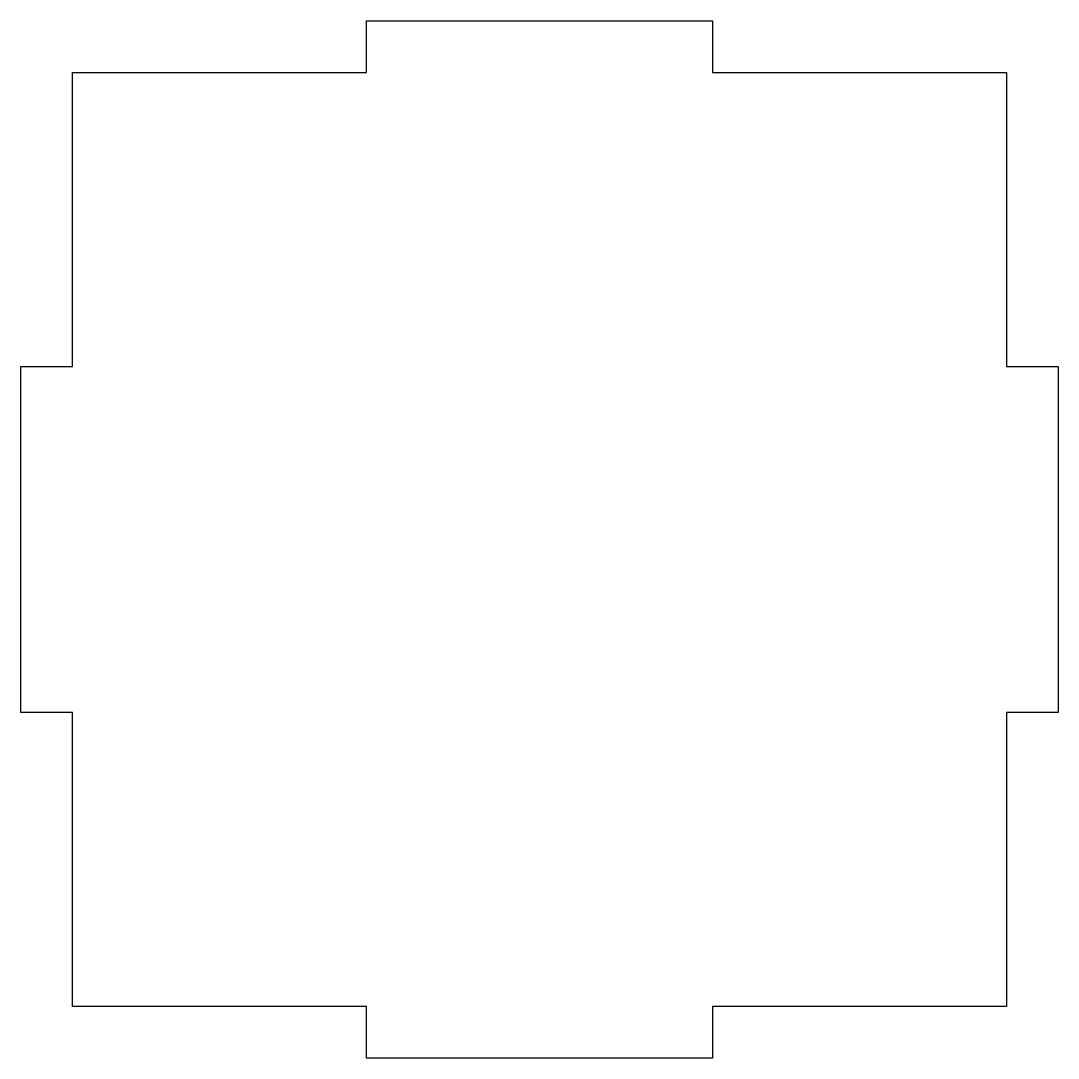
# Model space of a CAD drawing. Header units: millimetres. Extents: x -60 to 0, y -60 to 0.
import ezdxf

# ---------------------------------------------------------------- set-up
doc = ezdxf.new("R2010")
doc.units = ezdxf.units.MM
doc.layers.get('0').update_dxf_attribs({"linetype": 'CONTINUOUS'})

msp = doc.modelspace()

# ---------------------------------------------------------------- linework, layer by layer
msp.add_lwpolyline([(-57, -57), (-57, -40), (-60, -40), (-60, -20), (-57, -20), (-57, -3), (-40, -3), (-40, 0), (-20, 0), (-20, -3), (-3, -3), (-3, -20), (0, -20), (0, -40), (-3, -40), (-3, -57), (-20, -57), (-20, -60), (-40, -60), (-40, -57)], close=True)

doc.saveas('drawing.dxf')
